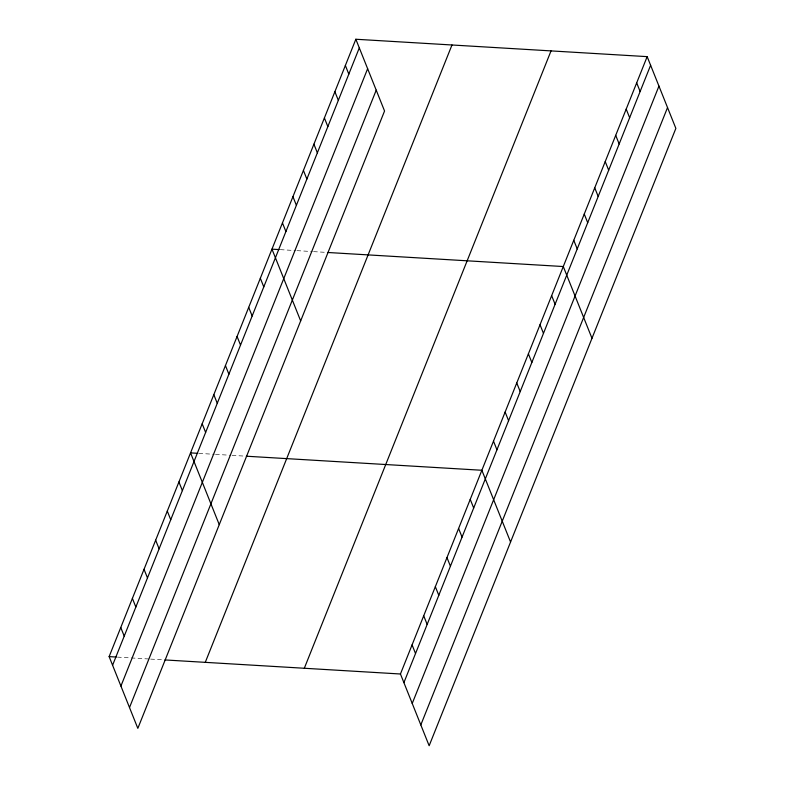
<?xml version="1.0" encoding="UTF-8"?>
<svg xmlns="http://www.w3.org/2000/svg" width="785" height="785" viewBox="0 0 785 785"><rect width="100%" height="100%" fill="white"/><g stroke="black" fill="none" stroke-linecap="round" stroke-linejoin="round"><path stroke-width="0.59" stroke-dasharray="3.92 2.94" d="M280.274 249.65L295.709 250.572M296.897 250.641L312.322 251.563M313.509 251.632L325.373 252.338M198.86 453.377L214.285 454.299M215.473 454.368L230.908 455.29M232.095 455.359L245.146 456.144M117.446 657.114L149.484 659.027M150.671 659.096L163.731 659.871"/><path stroke-width="1.18" d="M355.85 39.25L384.552 110.999L137.836 728.362L109.135 656.613L355.85 39.25L647.164 56.638L675.865 128.387L429.15 745.75L400.448 674.001L647.164 56.638M112.589 665.238L359.304 47.875M120.919 686.07L367.635 68.707M129.505 707.54L376.221 90.167M205.268 662.354L451.983 44.99M304.315 668.261L551.031 50.897M403.902 682.626L650.618 65.263M412.233 703.458L658.949 86.095M420.819 724.918L667.535 107.555M279.087 249.581L271.973 249.159L300.665 320.908M327.747 252.485L563.287 266.537L591.978 338.286M197.673 453.308L190.549 452.886L219.25 524.635M246.333 456.213L481.862 470.264L510.564 542.023M109.135 656.613L116.258 657.045M164.919 659.94L400.448 674.001M636.684 82.867L640.128 91.502M626.194 109.105L629.648 117.73M615.715 135.344L619.159 143.969M605.225 161.582L608.679 170.208M594.736 187.821L598.19 196.446M584.256 214.06L587.7 222.685M573.766 240.298L577.22 248.923M551.649 295.641L555.103 304.266M540.021 324.745L543.475 333.37M528.393 353.849L531.837 362.474M516.756 382.952L520.21 391.578M505.128 412.056L508.582 420.682M345.371 65.489L348.815 74.114M493.5 441.16L496.944 449.785M334.881 91.727L338.335 100.352M324.401 117.966L327.845 126.591M470.235 499.368L473.689 508.003M313.912 144.204L317.366 152.83M458.607 528.482L462.051 537.107M303.422 170.443L306.876 179.068M446.969 557.586L450.423 566.211M292.942 196.682L296.387 205.307M435.341 586.689L438.795 595.315M282.453 222.92L285.907 231.546M423.714 615.793L427.158 624.418M412.076 644.897L415.53 653.522M260.335 278.263L263.789 286.888M248.708 307.367L252.162 315.992M237.08 336.471L240.524 345.096M225.442 365.575L228.896 374.2M213.814 394.678L217.268 403.304M202.187 423.782L205.631 432.407M178.921 481.99L182.375 490.615M167.293 511.094L170.737 519.719M155.656 540.198L159.11 548.823M144.028 569.302L147.482 577.927M132.4 598.405L135.844 607.031M120.762 627.509L124.216 636.135"/></g></svg>
